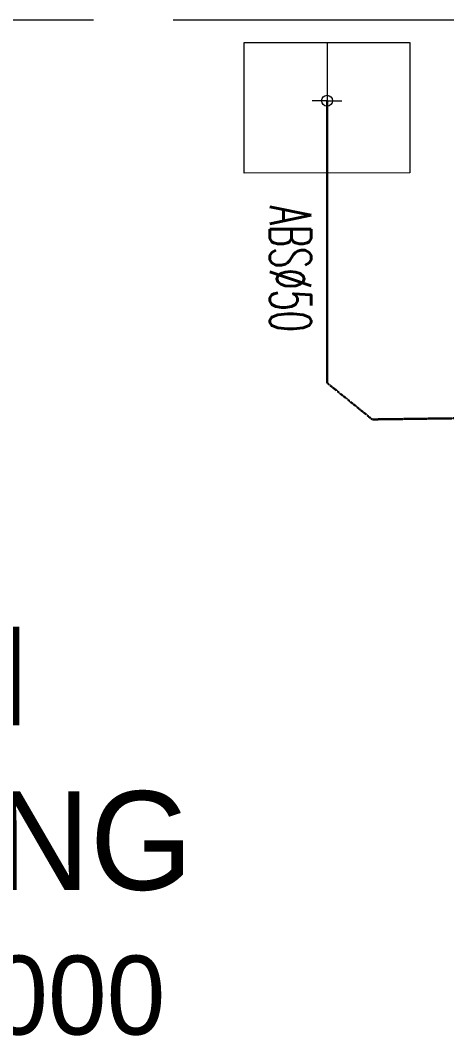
# Model space of a CAD drawing. Header units: millimetres. Extents: x -280308 to 6402717, y -14 to 2073074.
# Drawn here: x 8563 to 10007, y 346834 to 350273 of the extents above; entities that cross this region are included whole.
import ezdxf
from ezdxf.enums import TextEntityAlignment as Align

# ---------------------------------------------------------------- set-up
doc = ezdxf.new("R2010")
doc.units = ezdxf.units.MM
for name, pattern in [('ACAD_ISO08W100', [36, 24, -3, 6, -3]), ('DASHED2', [0.375, 0.25, -0.125]), ('Default', [0])]:
    doc.linetypes.add(name, pattern=pattern)
doc.layers.get('0').update_dxf_attribs({"lineweight": 0})
doc.layers.add('-P-ABK', color=7, linetype='Continuous', lineweight=30, true_color=0x05ffff)
doc.layers.add('A-ANNOTATION', color=144, linetype='Continuous', lineweight=0)
doc.layers.add('A-FURN-EQPM', color=177, linetype='Continuous', lineweight=0)
doc.layers.add('A-TEXT', color=254, linetype='Continuous')
doc.layers.add('Teks-PL', color=7, linetype='Default', true_color=0xff0a0a)
doc.styles.add('Annotative', font='arial.ttf', dxfattribs={"height": 1.25})
doc.styles.add('RS', font='ROMANS.SHX', dxfattribs={"width": 0.8})
doc.styles.get("Standard").update_dxf_attribs({"font": 'arial.ttf'})

# ---------------------------------------------------------------- blocks, each defined once
blk = doc.blocks.new('*U539')
at = {"layer": 'A-ANNOTATION', "linetype": 'ACAD_ISO08W100', "ltscale": 0.25}
blk.add_lwpolyline([(0, -7.6411), (0, -228.3482)], dxfattribs=at)
at = {"layer": 'A-TEXT'}
blk.add_attdef('N', text='', height=0.9, dxfattribs=at).set_placement((0, 2.75), align=Align.MIDDLE_CENTER)
blk = doc.blocks.new('A$Cf37525da')
at = {"color": 124, "xscale": -360.0000000000001, "yscale": 360.0000000000001, "zscale": 360.0000000000001, "rotation": 270}
blk.add_blockref('*U539', (4643.8, 0), dxfattribs=at)
blk = doc.blocks.new('A$Ce288bb9c')
at = {"layer": 'A-FURN-EQPM', "linetype": 'ByBlock', "lineweight": -2}
for p, q in [((37069.3, -0.2), (37069.2, -197.4)), ((37069.2, -197.4), (37019.2, -197.4)), ((37069.2, -197.4), (37119.2, -197.4))]:
    blk.add_line(p, q, dxfattribs=at)
blk.add_lwpolyline([(36788.6, -0.3), (37350, 0), (37350, -442.1), (36788.6, -442.4)], close=True, dxfattribs=at)
blk.add_circle((37069.2, -197.4), 18.5, dxfattribs=at)
blk = doc.blocks.new('1')
at = {"ltscale": 0.25}
blk.add_blockref('A$Cf37525da', (22307.9, 350273.3), dxfattribs=at)
at = {"layer": 'A-FURN-EQPM', "ltscale": 0.25}
blk.add_blockref('A$Ce288bb9c', (-27467.1, 350198.3), dxfattribs=at)
at = {"layer": 'A-TEXT', "ltscale": 0.25, "insert": (6229.5, 348219.3), "char_height": 267.3, "attachment_point": 1, "style": 'Annotative'}
blk.add_mtext_dynamic_manual_height_columns('\\pxqc;{\\fCentury Gothic|b0|i0|c0|p34;\\H1.25x;POLI \\PJANTUNG\\P\\H0.8x;FFL %%P 0.000}', width=3725.027, gutter_width=1670.6, heights=[0], dxfattribs=at)

msp = doc.modelspace()

# ---------------------------------------------------------------- linework, layer by layer
at = {"layer": '-P-ABK', "linetype": 'DASHED2', "ltscale": 5, "flags": 128}
msp.add_lwpolyline([(9602.2, 350000.9), (9602.2, 349045.2), (9755.1, 348921.5), (10118, 348926.4)], dxfattribs=at)

# ---------------------------------------------------------------- block references
msp.add_blockref('1', (0, 0))

# ---------------------------------------------------------------- texts
at = {"layer": 'Teks-PL', "extrusion": (0.052336, -3.68146e-05, 0.99863), "style": 'RS', "width": 0.6}
msp.add_text('ABS%%C50', height=139.78, rotation=180, dxfattribs=at).set_placement((349652, -9150.1, 479.5))

doc.saveas('drawing.dxf')
